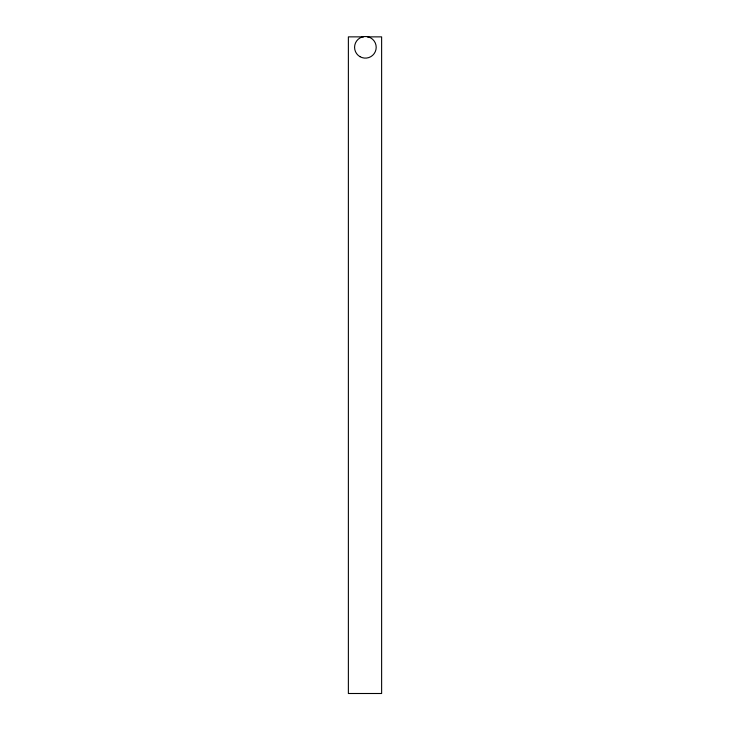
<?xml version="1.0" encoding="UTF-8"?>
<svg xmlns="http://www.w3.org/2000/svg" width="730" height="730" viewBox="0 0 730 730"><rect width="100%" height="100%" fill="white"/><g stroke="black" fill="none" stroke-linecap="round" stroke-linejoin="round"><path stroke-width="1.09" d="M363.54 36.865L348.374 36.865L348.374 693.5L381.626 693.5L381.626 36.865L367.409 36.865M359.981 56.675A10.804 10.804 0 0 0 376.196 47.322A10.804 10.804 0 0 0 359.981 37.96A10.804 10.804 0 0 0 359.981 56.675"/></g></svg>
